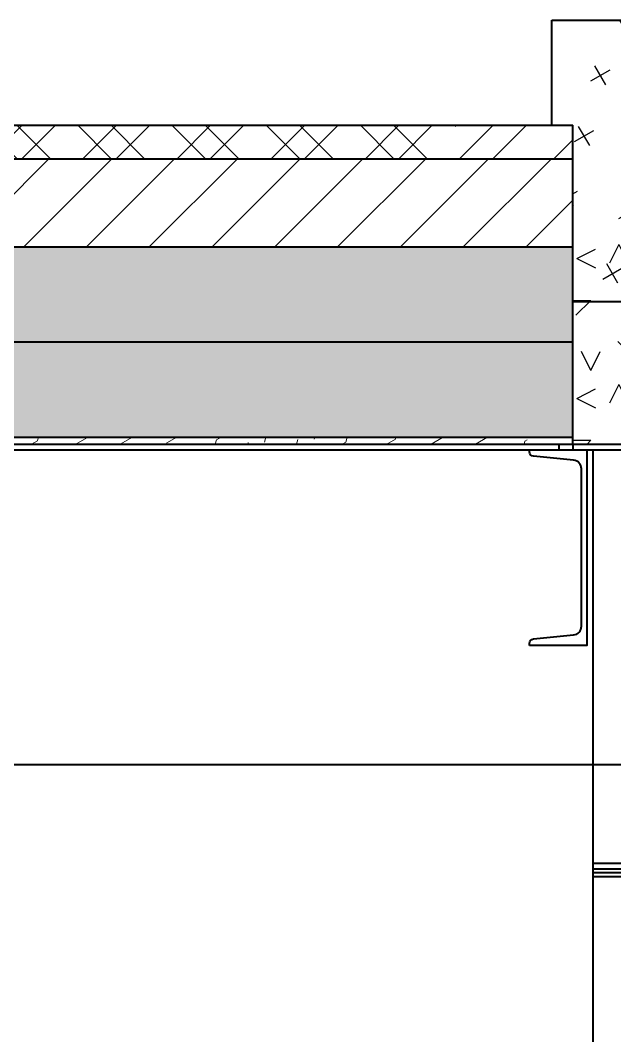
# Model space of a CAD drawing. Header units: millimetres. Extents: x 52110 to 400893, y -153728 to 31997.
# Drawn here: x 219884 to 220734, y -21382 to -19930 of the extents above; entities that cross this region are included whole.
import ezdxf

# ---------------------------------------------------------------- set-up
doc = ezdxf.new("R2010")
doc.units = ezdxf.units.MM
doc.header["$LTSCALE"] = 500
for name, color, linetype, lineweight in [('POU', 4, 'Continuous', 20), ('SHI', 7, 'Continuous', 40), ('WEN', 3, 'Continuous', 20)]:
    doc.layers.add(name, color=color, linetype=linetype, lineweight=lineweight)
doc.layers.add('X1', color=4, linetype='Continuous')

# ---------------------------------------------------------------- blocks, each defined once
blk = doc.blocks.new('A$C7A4A42F8')
at = {"layer": 'X1'}
h = blk.add_hatch(dxfattribs=at)
h.set_pattern_fill('CROSS', color=256, scale=10, angle=30, style=0)
h.set_pattern_definition([(30, (-51080.69436781865, -37468.2212042441), (23.24261314031186, 86.74261314031186), [31.75, -95.25]), (120, (-51059.00871453359, -37474.03185752916), (-86.74261314031186, 23.24261314031186), [31.7499999999999, -95.24999999999962])])
h.paths.add_polyline_path([(820.0001791788382, 2316.999928906582), (850.0001791788382, 2316.99992890664), (850.0001791783143, 2466.999928906524), (670.0001791788382, 2466.99992890664), (670.00017917878, 2166.999928906756), (640.0001791787217, 2116.999928906931), (640.0001791787217, 2064.999928906407), (820.0001791785762, 2064.999928906465)])
h.paths.add_polyline_path([(260.0001791781397, 2116.999928906931), (230.0001791781397, 2166.999928906756), (230.0001791781979, 2466.99992890648), (50.00017917866353, 2466.999928906524), (50.00017917819787, 2316.999928906582), (80.00017917819787, 2316.999928906524), (80.00017917837249, 2064.999928906407), (260.0001791781397, 2064.999928906349)])
h = blk.add_hatch(dxfattribs=at)
h.set_pattern_fill('GEOL6', color=256, scale=200, style=0, pattern_type=2)
h.set_pattern_definition([(0, (-51040.69436781865, -37331.22120424543), (200, 200), [30, -80, 30, -60]), (0, (-50970.69436781865, -37311.22120424543), (200, 200), [30, -170]), (90, (-50960.69436781865, -37251.22120424543), (-200, 200), [30, -40, 30, -100]), (90, (-51040.69436781865, -37211.22120424543), (-200, 200), [30, -170]), (45, (-50960.69436781865, -37251.22120424543), (2.220446049250313e-14, 200.000000003805), [30, -139.70562748, 30, -83.13708498000001]), (135, (-50940.69436781865, -37311.22120424543), (-200.000000003805, 2.220446049250313e-14), [30, -111.42135624, 30, -111.42135624]), (225, (-50960.69436781865, -37151.22120424543), (-4.440892098500626e-14, -200.000000003805), [30, -252.8427124]), (225, (-50900.69436781865, -37331.22120424543), (-4.440892098500626e-14, -200.000000003805), [30, -252.8427124]), (26.56505119999999, (-50920.69436781865, -37271.22120424543), (200.0000000000188, 8.001289630854558e-08), [30, -417.2135954]), (63.43494880000001, (-50900.69436781865, -37231.22120424543), (8.001289630854558e-08, 200.0000000000188), [30, -417.2135954]), (116.5650512, (-50900.69436781865, -37231.22120424543), (-8.001296292192706e-08, 200.0000000000188), [29.9999999999999, -417.2135953999983]), (153.4349488, (-51000.69436781865, -37251.22120424543), (-200.0000000000188, 8.001291851300607e-08), [30, -417.2135954]), (206.5650512, (-51000.69436781865, -37251.22120424543), (-200.0000000000188, -8.001286300185484e-08), [29.9999999999999, -417.2135953999983]), (243.4349488, (-51060.69436781865, -37251.22120424543), (-8.001284079739435e-08, -200.0000000000188), [30, -417.2135954]), (296.5650512, (-51060.69436781865, -37251.22120424543), (8.001294071746656e-08, -200.0000000000188), [30, -417.2135954]), (333.4349488, (-50920.69436781865, -37271.22120424543), (200.0000000000188, -8.001302953530853e-08), [30, -417.2135954])])
h.paths.add_polyline_path([(260.0001791781397, 2152.999928906349), (80.00017917837249, 2152.999928906407), (80.00017917860532, 1860.999928906349), (179.0001791787799, 1860.999928906407), (179.0001791787799, 1858.999928906233), (185.0001791784889, 1852.999928906465), (185.0001791784889, 1260.999928905767), (260.0001791781397, 1260.999928905767)])
h.paths.add_polyline_path([(820.0001791784889, 2152.999928906465), (640.0001791787217, 2152.999928906407), (640.0001791787217, 1260.999928905767), (715.0001791784889, 1260.999928905767), (715.0001791784889, 1551.499928905912), (715.0001791784889, 1852.999928905767), (721.0001791782561, 1858.999928905534), (721.0001791784889, 1860.999928906349), (820.0001791782561, 1860.999928906349)])
at = {"layer": 'SHI'}
for p, q in [((50.00017917866353, 2466.999928906524), (300.5001791783434, 2466.999928906465)), ((50.00017917819787, 2316.999928906582), (50.00017917866353, 2466.999928906524)), ((80.00017917860532, 1860.999928906349), (80.00017917819787, 2316.999928906524)), ((80.00017917837249, 2064.999928906407), (260.0001791781397, 2064.999928906349)), ((60.00017917860532, 1860.999928906349), (60.00017917860532, 1852.999928906465)), ((80.00017917860532, 1860.999928906349), (80.00017917854711, 1852.999928906465)), ((80.00017917860532, 1860.999928906349), (179.0001791784889, 1860.999928906407)), ((109.0001791784889, 503.9999300235868), (109.0001791785471, 1852.999928906465)), ((320.5001791782852, 1260.999928905767), (109.0001791784889, 1260.999928905767)), ((320.5001791782852, 1252.99992890568), (109.0001791784889, 1252.999928905709)), ((320.5001791782852, 1247.999928905738), (109.0001791784889, 1247.999928905709)), ((320.5001791782852, 1241.999928905767), (109.0001791784889, 1241.999928905767))]:
    blk.add_line(p, q, dxfattribs=at)
blk.add_lwpolyline([(18.00017917860532, 1572.999928906465), (18.00017917860532, 1576.073507265151, -0.385313586122246), (23.67330574878724, 1582.342241563507), (81.24397566646803, 1588.099308555269, 0.3853135861187229), (92.50017917872174, 1600.537273432848), (92.50017917872174, 1825.462584380082, 0.3853135861216361), (81.24397566646803, 1837.900549257662), (23.67330574878724, 1843.657616249424, -0.3853135861209438), (18.00017917860532, 1849.926350547779), (18.00017917860532, 1852.999928906465), (100.0001791787217, 1852.999928906465), (100.0001791787217, 1572.999928906465)], format="xyb", close=True, dxfattribs=at)

msp = doc.modelspace()

# ---------------------------------------------------------------- hatches: boundary and pattern name
at = {"layer": 'POU'}
h = msp.add_hatch(dxfattribs=at)
h.set_pattern_fill('STEEL', color=256, scale=30, angle=90, style=0)
h.set_pattern_definition([(135, (32984.13526495086, -89527.40226624561), (-67.35192090801866, -67.35192090801864), []), (135, (32936.51026495086, -89527.40226624561), (-67.35192090801866, -67.35192090801864), [])])
h.paths.add_polyline_path([(213933.6372798813, -20128.44465978352), (213933.6372798813, -20080.4446597835), (213913.6372798814, -20080.44465978351), (213913.6372798814, -20128.44465978352)])
h.paths.add_polyline_path([(213753.6372798812, -20080.44465978352), (213753.637279881, -20128.44465978352), (213773.6372798812, -20128.44465978352), (213773.6372798813, -20080.44465978351)])
h.paths.add_polyline_path([(213673.6372798815, -20128.44465978352), (213673.6372798815, -20080.44465978351), (212943.6372798809, -20080.44465978353), (212943.6372798809, -20128.44465978352)])
h.paths.add_polyline_path([(216383.6372798776, -20128.44465978347), (216383.6372798775, -20080.44465978348), (216363.6372798773, -20080.44465978348), (216363.6372798773, -20128.44465978347)])
h.paths.add_polyline_path([(219513.6372798809, -20080.44465978342), (219513.6372798809, -20128.44465978344), (220506.6372798809, -20128.44465978342), (220506.6372798809, -20080.44465978341)])
h.paths.add_polyline_path([(219413.6372798812, -20080.44465978343), (219413.6372798812, -20128.44465978345), (219433.6372798813, -20128.44465978344), (219433.6372798813, -20080.44465978341)])
h.paths.add_polyline_path([(219253.637279881, -20080.44465978344), (219253.637279881, -20128.44465978344), (219273.6372798809, -20128.44465978344), (219273.6372798809, -20080.44465978343)])
h.paths.add_polyline_path([(218013.6372798815, -20080.44465978345), (218013.6372798814, -20128.44465978346), (219173.6372798812, -20128.44465978344), (219173.6372798812, -20080.44465978344)])
h.paths.add_polyline_path([(217273.6372798809, -20128.44465978349), (217273.6372798808, -20080.44465978346), (216463.6372798771, -20080.44465978347), (216463.6372798771, -20128.44465978348)])
h.paths.add_polyline_path([(215413.6372798815, -20080.44465978349), (215413.6372798814, -20128.44465978348), (216123.6372798773, -20128.44465978347), (216123.6372798773, -20080.44465978348)])
h.paths.add_polyline_path([(214673.6372798809, -20128.4446597835), (214673.6372798808, -20080.4446597835), (214013.6372798812, -20080.44465978351), (214013.6372798812, -20128.44465978352)])
h = msp.add_hatch(dxfattribs=at)
h.set_pattern_fill('STEEL', color=256, scale=30, angle=90, style=0)
h.set_pattern_definition([(45.00000000000234, (405703.139294814, -89527.40226623804), (67.3519209080214, -67.3519209080159), []), (45.00000000000234, (405750.764294814, -89527.40226623804), (67.3519209080214, -67.3519209080159), [])])
h.paths.add_polyline_path([(219513.6372798809, -20080.44465978344), (219513.6372798809, -20128.44465978343), (220673.6372798808, -20128.44465978339), (220673.6372798808, -20080.44465978341)])
h.paths.add_polyline_path([(219413.6372798812, -20080.44465978344), (219413.6372798811, -20128.44465978342), (219433.6372798813, -20128.44465978342), (219433.6372798813, -20080.44465978344)])
h.paths.add_polyline_path([(219253.637279881, -20080.44465978345), (219253.637279881, -20128.44465978344), (219273.6372798809, -20128.44465978344), (219273.6372798809, -20080.44465978344)])
h.paths.add_polyline_path([(219173.6372798812, -20128.44465978344), (219173.6372798812, -20080.44465978345), (218180.6372798811, -20080.44465978346), (218180.6372798811, -20128.44465978347)])
h.paths.add_polyline_path([(222223.637279885, -20128.44465978333), (222223.637279885, -20080.44465978334), (221413.6372798814, -20080.44465978338), (221413.6372798813, -20128.44465978338)])
h.paths.add_polyline_path([(222323.6372798849, -20128.44465978333), (222323.6372798849, -20080.44465978333), (222303.6372798846, -20080.44465978333), (222303.6372798846, -20128.44465978333)])
h.paths.add_polyline_path([(223273.6372798808, -20128.44465978333), (223273.6372798808, -20080.44465978334), (222563.6372798848, -20080.44465978334), (222563.6372798848, -20128.44465978334)])
h.paths.add_polyline_path([(225013.6372798808, -20080.44465978328), (225013.6372798808, -20128.44465978326), (225743.6372798812, -20128.44465978325), (225743.6372798812, -20080.44465978327)])
h.paths.add_polyline_path([(224753.6372798809, -20080.4446597833), (224753.6372798809, -20128.44465978328), (224933.6372798813, -20128.44465978327), (224933.6372798812, -20080.44465978329)])
h.paths.add_polyline_path([(224673.637279881, -20128.44465978328), (224673.637279881, -20080.4446597833), (223863.6372798814, -20080.44465978332), (223863.6372798814, -20128.4446597833)])
h = msp.add_hatch(dxfattribs=at)
h.set_pattern_fill('ANSI31', color=256, scale=20, style=0)
h.set_pattern_definition([(45, (32984.13526495086, -89517.40226624561), (-44.90128060534576, 44.90128060534577), [])])
h.paths.add_polyline_path([(213673.6372798814, -20254.4446597835), (213673.6372798815, -20128.44465978352), (212943.6372798809, -20128.44465978352), (212943.6372798809, -20254.44465978353)])
h.paths.add_polyline_path([(213753.637279881, -20128.44465978352), (213753.637279881, -20254.44465978349), (213773.6372798813, -20254.44465978349), (213773.6372798813, -20128.44465978352)])
h.paths.add_polyline_path([(216383.6372798776, -20254.44465978338), (216383.6372798776, -20128.44465978349), (216363.6372798773, -20128.4446597835), (216363.6372798773, -20254.44465978338)])
h.paths.add_polyline_path([(216223.6372798772, -20254.4446597834), (216223.6372798771, -20128.44465978349), (216203.6372798771, -20128.44465978349), (216203.6372798772, -20254.4446597834)])
h.paths.add_polyline_path([(219513.6372798809, -20128.44465978346), (219513.6372798809, -20254.44465978324), (220673.6372798809, -20254.4446597832), (220673.6372798808, -20128.44465978346)])
h.paths.add_polyline_path([(219413.637279881, -20128.44465978347), (219413.6372798811, -20254.44465978325), (219433.6372798815, -20254.44465978325), (219433.6372798813, -20128.44465978347)])
h.paths.add_polyline_path([(219253.637279881, -20128.44465978349), (219253.637279881, -20254.44465978326), (219273.6372798809, -20254.44465978325), (219273.6372798809, -20128.44465978348)])
h.paths.add_polyline_path([(222483.637279885, -20254.44465978317), (222483.6372798849, -20128.44465978343), (222463.637279885, -20128.44465978343), (222463.6372798849, -20254.44465978317)])
h.paths.add_polyline_path([(222303.6372798845, -20254.44465978317), (222303.6372798845, -20216.44465978421), (222223.637279885, -20216.44465978416), (222223.637279885, -20128.44465978343), (221413.6372798814, -20128.44465978345), (221413.6372798812, -20254.44465978319)])
h.paths.add_polyline_path([(223273.6372798809, -20254.44465978316), (223273.6372798808, -20128.44465978341), (222563.6372798848, -20128.44465978344), (222563.6372798848, -20254.44465978317)])
h.paths.add_polyline_path([(224673.637279881, -20216.44465978299), (224673.637279881, -20128.44465978343), (224013.6372798814, -20128.44465978343), (224013.6372798812, -20254.44465978315), (225743.6372798812, -20254.44465978314), (225743.6372798809, -20128.44465978341), (225013.6372798808, -20128.44465978341), (225013.6372798808, -20216.44465978304), (224933.6372798814, -20216.44465978309), (224933.6372798813, -20128.44465978341), (224753.6372798809, -20128.44465978341), (224753.6372798809, -20216.44465978316)])
h.paths.add_polyline_path([(218013.6372798813, -20128.44465978348), (218013.6372798813, -20254.44465978331), (219173.6372798812, -20254.44465978325), (219173.6372798812, -20128.44465978349)])
h.paths.add_polyline_path([(217273.637279881, -20254.44465978334), (217273.6372798809, -20128.44465978349), (216463.6372798771, -20128.44465978349), (216463.6372798771, -20254.44465978339)])
h.paths.add_polyline_path([(213933.6372798814, -20254.44465978349), (213933.6372798813, -20128.44465978351), (213913.6372798814, -20128.4446597835), (213913.6372798814, -20254.44465978349)])
h.paths.add_polyline_path([(215413.6372798814, -20128.4446597835), (215413.6372798813, -20254.44465978342), (216123.6372798773, -20254.44465978339), (216123.6372798773, -20128.44465978349)])
h.paths.add_polyline_path([(214673.637279881, -20254.44465978346), (214673.6372798809, -20128.4446597835), (214013.6372798812, -20128.4446597835), (214013.6372798812, -20254.44465978349)])
h = msp.add_hatch(dxfattribs=at)
h.set_pattern_fill('ANSI33', color=256, scale=20, angle=90, style=0)
h.set_pattern_definition([(135, (32984.13526495086, -89517.40226624561), (-89.80256121069154, -89.80256121069152), []), (135, (32984.13526495086, -89427.59966624562), (-89.80256121069154, -89.80256121069152), [63.5, -31.75])])
h.paths.add_polyline_path([(213823.0461318945, -20390.44465978344), (213823.0461318945, -20354.44465978269), (213811.8694013873, -20354.44465978269), (213805.08653398, -20390.44465978344)])
h.paths.add_polyline_path([(213673.6372798814, -20390.44465978345), (213673.6372798814, -20254.44465978351), (212943.6372798809, -20254.44465978353), (212943.6372798809, -20390.44465978347)])
h.paths.add_polyline_path([(213913.6372798813, -20254.44465978352), (213913.6372798813, -20390.44465978345), (213948.7229941672, -20390.44465978344), (213936.6372798814, -20354.44465978271), (213933.6372798813, -20354.4446597827), (213933.6372798813, -20254.44465978352)])
h.paths.add_polyline_path([(216363.6372798773, -20254.44465978349), (216363.6372798773, -20390.4446597834), (216383.6372798777, -20390.4446597834), (216383.6372798776, -20254.4446597835)])
h.paths.add_polyline_path([(216332.1880257783, -20390.44465978339), (216325.4051583712, -20354.44465978409), (216314.228427864, -20354.44465978408), (216314.228427864, -20390.4446597834)])
h.paths.add_polyline_path([(216223.6372798771, -20390.4446597834), (216223.6372798771, -20254.4446597835), (216203.6372798771, -20254.4446597835), (216203.6372798772, -20354.44465978408), (216200.6372798771, -20354.44465978408), (216188.5515655917, -20390.4446597834)])
h.paths.add_polyline_path([(219513.6372798809, -20254.44465978347), (219513.6372798809, -20390.44465978331), (220673.637279881, -20390.44465978328), (220673.6372798809, -20254.44465978346)])
h.paths.add_polyline_path([(219253.637279881, -20254.44465978349), (219253.637279881, -20354.44465978356), (219250.637279881, -20354.44465978355), (219238.5515655953, -20390.44465978332), (219273.6372798809, -20390.44465978331), (219273.6372798809, -20254.44465978349)])
h.paths.add_polyline_path([(219382.1880257821, -20390.44465978332), (219375.405158375, -20354.44465978355), (219364.2284278679, -20354.44465978355), (219364.2284278679, -20390.44465978331)])
h.paths.add_polyline_path([(222223.6372798849, -20390.44465978322), (222223.637279885, -20254.44465978345), (221413.6372798812, -20254.44465978346), (221413.637279881, -20390.44465978324)])
h.paths.add_polyline_path([(222463.637279885, -20254.44465978345), (222463.6372798849, -20390.4446597832), (222498.7229941703, -20390.4446597832), (222486.637279885, -20354.44465978445), (222483.6372798849, -20354.44465978445), (222483.6372798849, -20254.44465978344)])
h.paths.add_polyline_path([(222323.6372798848, -20390.44465978321), (222323.6372798849, -20254.44465978344), (222303.6372798845, -20254.44465978345), (222303.6372798844, -20390.44465978321)])
h.paths.add_polyline_path([(222361.869401391, -20354.44465978445), (222355.0865339839, -20390.44465978322), (222373.0461318981, -20390.44465978321), (222373.0461318981, -20354.44465978445)])
h.paths.add_polyline_path([(223273.6372798811, -20390.4446597832), (223273.6372798809, -20254.44465978344), (222563.6372798848, -20254.44465978345), (222563.6372798848, -20390.44465978321)])
h.paths.add_polyline_path([(225013.6372798808, -20254.44465978341), (225013.6372798809, -20390.44465978317), (225743.6372798812, -20390.44465978315), (225743.6372798809, -20254.44465978342)])
h.paths.add_polyline_path([(224673.637279881, -20390.44465978318), (224673.637279881, -20254.44465978343), (224013.6372798812, -20254.44465978343), (224013.637279881, -20390.44465978318)])
h.paths.add_polyline_path([(224753.6372798809, -20254.44465978341), (224753.6372798809, -20354.44465978333), (224750.6372798809, -20354.44465978333), (224738.5515655952, -20390.44465978318), (224933.6372798814, -20390.44465978317), (224933.6372798813, -20254.44465978341)])
h.paths.add_polyline_path([(218013.6372798813, -20254.44465978349), (218013.6372798812, -20390.44465978336), (219173.6372798812, -20390.44465978332), (219173.6372798812, -20254.44465978349)])
h.paths.add_polyline_path([(217273.6372798812, -20390.44465978336), (217273.637279881, -20254.4446597835), (216463.6372798771, -20254.4446597835), (216463.6372798771, -20390.4446597834)])
h.paths.add_polyline_path([(215413.6372798812, -20254.44465978351), (215413.6372798811, -20390.44465978341), (216123.6372798773, -20390.4446597834), (216123.6372798773, -20254.4446597835)])
h.paths.add_polyline_path([(214853.6372798809, -20390.44465978343), (214853.6372798809, -20332.44465977943), (214673.637279881, -20332.44465977934), (214673.637279881, -20254.44465978352), (214013.6372798812, -20254.44465978352), (214013.6372798812, -20390.44465978345)])
h = msp.add_hatch(dxfattribs=at)
h.set_pattern_fill('ANSI33', color=256, scale=20, style=0)
h.set_pattern_definition([(135.0000000000024, (405703.139294814, -89517.40226623804), (89.80256121068787, 89.80256121069519), []), (135.0000000000024, (405613.336694814, -89517.40226623804), (89.80256121068787, 89.80256121069519), [63.5, -31.75])])
h.paths.add_polyline_path([(213785.4915836926, -20514.44465978269), (213790.5581192112, -20514.44465978268), (213790.5581192112, -20494.44465978251), (213809.3864407615, -20390.4446597835), (213805.08653398, -20390.4446597835), (213785.4915836926, -20494.44465978262)])
h.paths.add_polyline_path([(213843.8416725982, -20464.44465978267), (213843.8416725982, -20439.44465978271), (213843.6372798812, -20439.4446597827), (213843.6372798813, -20464.44465978269)])
h.paths.add_polyline_path([(213887.4914542582, -20464.4446597827), (213885.0488226131, -20464.4446597827), (213879.8526701904, -20467.4446597827), (213879.8526701904, -20483.74465978269), (213885.0488226131, -20486.74465978269), (213888.6372798813, -20486.74465978268), (213888.6372798813, -20512.84465978267), (213890.2372798813, -20514.44465978271), (213900.6372798813, -20514.4446597827), (213900.6372798813, -20512.84465978272), (213912.6372798813, -20512.84465978272), (213912.6372798813, -20486.74465978269), (213916.2257371494, -20486.74465978268), (213921.4218895721, -20483.74465978268), (213921.4218895721, -20467.44465978269), (213916.2257371494, -20464.4446597827), (213943.7831055042, -20464.44465978271), (213943.7831055042, -20439.44465978273), (213913.6372798813, -20439.44465978271), (213913.6372798814, -20414.44465978272), (213921.4218895721, -20414.44465978271), (213921.4218895721, -20402.44465978272), (213916.2257371494, -20399.44465978271), (213885.0488226132, -20399.44465978271), (213879.8526701904, -20402.44465978268), (213879.8526701904, -20414.4446597827), (213888.6372798813, -20414.44465978271), (213888.6372798813, -20439.44465978272), (213887.4914542582, -20439.44465978271)])
edge = h.paths.add_edge_path()
edge.add_arc((216413.6372798772, -20483.94465978407), 19.49999999999882, 57.79577249590269, 90)
edge.add_line((216413.6372798772, -20464.44465978408), (216413.6372798772, -20486.74465978406))
edge.add_arc((216413.6372798772, -20467.24465978407), 19.49999999999882, 269.9999999999999, 302.2042275040973)
edge.add_line((216424.0295847227, -20483.74465978404), (216424.0295847227, -20467.4446597841))
h.paths.add_polyline_path([(216351.7829760659, -20494.44465978413), (216332.1880257783, -20390.44465978346), (216327.8881189968, -20390.44465978346), (216346.7164405473, -20494.44465978391), (216346.7164405473, -20514.44465978408), (216351.7829760659, -20514.44465978408)])
h.paths.add_polyline_path([(216363.6372798773, -20390.44465978346), (216363.6372798773, -20526.44465978356), (216373.7611018962, -20526.44465978355), (216376.9764922052, -20514.44465978408), (216425.6372798772, -20514.44465978408), (216425.6372798772, -20486.74465978406), (216429.2257371454, -20486.74465978406), (216434.4218895681, -20483.74465978406), (216434.4218895681, -20467.44465978408), (216429.2257371454, -20464.44465978408), (216443.6372798772, -20464.44465978408), (216443.6372798772, -20439.44465978408), (216425.6372798772, -20439.44465978407), (216425.6372798772, -20414.44465978408), (216434.4218895681, -20414.44465978408), (216434.4218895681, -20402.44465978407), (216429.2257371454, -20399.44465978408), (216398.0488226092, -20399.44465978408), (216392.8526701864, -20402.44465978407), (216392.8526701864, -20414.44465978408), (216401.6372798772, -20414.44465978408), (216401.6372798772, -20439.44465978408), (216383.6372798777, -20439.44465978408), (216383.6372798777, -20390.44465978346)])
h.paths.add_polyline_path([(222450.6372798849, -20486.74465978445), (222462.6372798849, -20486.74465978444), (222462.6372798849, -20512.84465978447), (222450.6372798849, -20512.84465978448)])
h.paths.add_polyline_path([(222285.6372798849, -20512.84465978448), (222273.6372798849, -20512.84465978448), (222273.6372798849, -20486.74465978444), (222285.6372798849, -20486.74465978444)])
edge = h.paths.add_edge_path()
edge.add_arc((222256.0164002458, -20473.96491859352), 9.734786514606276, 42.05082845104229, 77.94917154972534)
edge.add_line((222258.0488226167, -20464.44465978448), (222252.852670194, -20467.44465978443))
edge.add_line((222252.852670194, -20467.44465978443), (222252.852670194, -20483.74465978444))
edge.add_line((222252.852670194, -20483.74465978444), (222258.0488226168, -20486.74465978448))
edge.add_arc((222256.0164002457, -20477.22440097546), 9.734786514606267, 282.0508284509805, 317.949171549295)
edge.add_line((222263.2449750395, -20483.74465978447), (222263.2449750395, -20467.44465978446))
h.paths.add_polyline_path([(222437.4914542618, -20439.44465978445), (222437.4914542618, -20464.44465978446), (222393.8416726018, -20464.44465978445), (222393.8416726018, -20439.44465978446)])
h.paths.add_polyline_path([(222303.6372798844, -20439.44465978445), (222323.6372798849, -20439.44465978445), (222323.6372798849, -20390.44465978341), (222303.6372798844, -20390.44465978341)])
h.paths.add_polyline_path([(222340.5581192149, -20514.44465978446), (222340.5581192148, -20494.44465978437), (222359.3864407655, -20390.44465978341), (222355.0865339839, -20390.44465978341), (222335.4915836963, -20494.4446597842), (222335.4915836963, -20514.44465978445)])
edge = h.paths.add_edge_path()
edge.add_arc((222433.0164002458, -20473.96491859352), 9.734786514606276, 42.05082845104229, 77.94917154972534)
edge.add_line((222435.0488226167, -20464.44465978448), (222429.852670194, -20467.44465978445))
edge.add_line((222429.852670194, -20467.44465978445), (222429.852670194, -20483.74465978444))
edge.add_line((222429.852670194, -20483.74465978444), (222435.0488226168, -20486.74465978448))
edge.add_arc((222433.0164002457, -20477.22440097546), 9.734786514606267, 282.0508284509805, 317.949171549295)
edge.add_line((222440.2449750395, -20483.74465978447), (222440.2449750395, -20467.44465978446))
h.paths.add_polyline_path([(222223.6372798849, -20526.4446597835), (222223.6372798849, -20390.44465978342), (221413.637279881, -20390.44465978343), (221413.6372798808, -20526.4446597835)])
h.paths.add_polyline_path([(222273.6372798849, -20512.84465978449), (222261.6372798849, -20512.84465978448), (222263.2372798849, -20514.44465978445), (222310.2980675569, -20514.44465978446), (222313.5134578658, -20526.44465978349), (222323.6372798848, -20526.4446597835), (222323.6372798849, -20464.44465978446), (222273.6372798849, -20464.44465978446), (222273.6372798849, -20439.44465978446), (222285.6372798849, -20439.44465978446), (222285.6372798849, -20414.44465978445), (222294.4218895757, -20414.44465978445), (222294.4218895757, -20402.44465978445), (222289.225737153, -20399.44465978445), (222258.0488226167, -20399.44465978445), (222252.852670194, -20402.44465978449), (222252.852670194, -20414.44465978445), (222261.6372798849, -20414.44465978445), (222261.6372798849, -20439.44465978445), (222243.6372798849, -20439.44465978445), (222243.6372798849, -20464.44465978445), (222258.0488226167, -20464.44465978445), (222252.852670194, -20467.44465978445), (222252.852670194, -20483.74465978445), (222258.0488226167, -20486.74465978444), (222273.6372798849, -20486.74465978444)])
h.paths.add_polyline_path([(222462.6372798849, -20486.74465978444), (222466.225737153, -20486.74465978445), (222471.4218895757, -20483.74465978445), (222471.4218895757, -20467.44465978443), (222466.225737153, -20464.44465978445), (222493.7831055078, -20464.44465978445), (222493.7831055078, -20439.44465978445), (222463.637279885, -20439.44465978445), (222463.637279885, -20414.44465978445), (222471.4218895757, -20414.44465978445), (222471.4218895757, -20402.44465978444), (222466.225737153, -20399.44465978445), (222463.637279885, -20399.44465978445), (222463.637279885, -20390.44465978342), (222393.6372798849, -20390.44465978342), (222393.6372798849, -20464.44465978445), (222435.0488226167, -20464.44465978445), (222429.8526701941, -20467.44465978444), (222429.852670194, -20483.74465978445), (222435.0488226167, -20486.74465978444), (222438.6372798849, -20486.74465978444), (222438.6372798849, -20512.84465978445), (222440.2372798849, -20514.44465978446), (222450.6372798849, -20514.44465978446), (222450.6372798849, -20512.84465978448), (222462.6372798849, -20512.84465978448)])
h.paths.add_polyline_path([(223273.6372798812, -20526.44465978348), (223273.637279881, -20390.44465978341), (222563.6372798848, -20390.44465978341), (222563.6372798848, -20514.44465978445), (222463.637279885, -20514.44465978452), (222463.637279885, -20526.44465978349)])
h.paths.add_polyline_path([(225013.6372798809, -20390.4446597834), (225013.6372798809, -20526.44465978345), (225743.6372798809, -20526.44465978347), (225743.6372798809, -20390.44465978338)])
h.paths.add_polyline_path([(224923.7611018998, -20526.44465978347), (224926.9764922089, -20514.44465978333), (224975.6372798809, -20514.44465978333), (224975.6372798809, -20486.74465978332), (224979.2257371491, -20486.74465978332), (224984.4218895718, -20483.74465978333), (224984.4218895718, -20467.44465978332), (224979.2257371491, -20464.44465978333), (224993.6372798809, -20464.44465978333), (224993.6372798809, -20439.44465978333), (224975.6372798809, -20439.44465978334), (224975.6372798809, -20414.44465978333), (224984.4218895718, -20414.44465978333), (224984.4218895718, -20402.44465978334), (224979.2257371491, -20399.44465978335), (224948.0488226129, -20399.44465978334), (224942.8526701902, -20402.44465978336), (224942.8526701902, -20414.44465978333), (224951.6372798809, -20414.44465978333), (224951.6372798809, -20439.44465978335), (224933.6372798815, -20439.44465978334), (224933.6372798815, -20390.4446597834), (224738.5515655951, -20390.44465978341), (224703.637279881, -20494.44465978334), (224703.637279881, -20514.44465978335), (224673.637279881, -20514.44465978333), (224673.637279881, -20390.44465978341), (224013.6372798811, -20390.4446597834), (224013.6372798808, -20526.44465978348)])
h.paths.add_polyline_path([(218013.6372798812, -20390.44465978346), (218013.637279881, -20526.44465978354), (220673.6372798812, -20526.4446597835), (220673.637279881, -20390.44465978343)])
h.paths.add_polyline_path([(217273.6372798813, -20526.44465978354), (217273.6372798812, -20390.44465978346), (216463.6372798772, -20390.44465978346), (216463.6372798772, -20526.44465978355)])
edge = h.paths.add_edge_path()
edge.add_arc((213723.6372798813, -20467.24465978267), 19.49999999999882, 237.7957724958189, 269.9999999999145)
edge.add_line((213723.6372798813, -20486.74465978267), (213723.6372798813, -20464.44465978269))
edge.add_arc((213723.6372798813, -20483.94465978268), 19.49999999999882, 90.0000000000855, 122.2042275039794)
edge.add_line((213713.2449750359, -20467.44465978268), (213713.2449750359, -20483.74465978263))
h.paths.add_polyline_path([(213711.6372798813, -20439.44465978269), (213723.6372798813, -20439.44465978269), (213723.6372798813, -20464.44465978269), (213708.0488226131, -20464.44465978269), (213702.8526701904, -20467.44465978269), (213702.8526701903, -20483.74465978265), (213708.0488226131, -20486.74465978267), (213711.6372798813, -20486.74465978267), (213711.6372798813, -20512.84465978268), (213713.2372798813, -20514.44465978268), (213673.6372798813, -20514.44465978267), (213673.6372798814, -20390.44465978349), (212943.6372798809, -20390.4446597835), (212943.6372798809, -20526.44465978359), (213773.6372798812, -20526.44465978359), (213773.6372798812, -20439.44465978269), (213735.6372798813, -20439.44465978268), (213735.6372798813, -20414.4446597827), (213744.4218895721, -20414.44465978269), (213744.4218895721, -20402.44465978269), (213739.2257371494, -20399.44465978269), (213708.0488226132, -20399.44465978269), (213702.8526701904, -20402.44465978268), (213702.8526701904, -20414.44465978268), (213711.6372798813, -20414.44465978268)])
h.paths.add_polyline_path([(213923.7611018998, -20526.4446597836), (213926.9764922091, -20514.44465978276), (213913.6372798814, -20514.44465978276), (213913.6372798814, -20526.4446597836)])
h.paths.add_polyline_path([(215413.6372798812, -20390.44465978347), (215413.637279881, -20526.44465978357), (216293.6372798773, -20526.44465978355), (216293.6372798773, -20390.44465978346), (216188.5515655917, -20390.44465978346), (216153.6372798773, -20494.44465978395), (216153.6372798773, -20514.4446597841), (216123.6372798773, -20514.44465978408), (216123.6372798773, -20390.44465978346)])
h.paths.add_polyline_path([(214673.6372798813, -20526.44465978358), (214673.6372798811, -20390.44465978348), (214013.6372798812, -20390.44465978349), (214013.6372798812, -20526.44465978358)])
h = msp.add_hatch(dxfattribs=at)
h.set_pattern_fill('FLEX', color=256, scale=5, angle=30, style=0)
h.set_pattern_definition([(30, (32984.13526495086, -89517.40226624561), (-15.875, 27.49630657015593), [31.75, -31.75]), (74.99999999999999, (33011.63157152102, -89501.52726624561), (-15.87500685704576, 27.49631844690758), [7.9375, -29.0263, 7.9375, -44.90130000000001])])
h.paths.add_polyline_path([(219518.6370709686, -20526.44465978353), (219430.6372798793, -20526.44465978356), (219430.6372798793, -20536.44465978353), (219518.6370709686, -20536.44465978353)])
h.paths.add_polyline_path([(220488.6372798824, -20526.44465978347), (219518.6370709686, -20526.44465978353), (219518.6370709686, -20536.44465978353), (220488.6372798823, -20536.4446597835)])
h.paths.add_polyline_path([(220608.6372798819, -20526.44465978347), (220488.6372798823, -20526.44465978347), (220488.6372798823, -20536.44465978347), (220608.6372798819, -20536.44465978347)])

# ---------------------------------------------------------------- linework, layer by layer
at = {"layer": 'SHI'}
for p, q in [((219513.6372798809, -20080.44465978347), (220673.6372798808, -20080.44465978346)), ((219513.6372798809, -20128.44465978346), (220673.6372798808, -20128.44465978346)), ((219513.6372798809, -20254.44465978347), (220673.6372798809, -20254.44465978346)), ((218013.6372798812, -20390.44465978345), (220673.637279881, -20390.44465978343)), ((218013.637279881, -20526.44465978354), (220673.6372798812, -20526.44465978352)), ((212123.6372798809, -20544.45163855386), (226563.637279881, -20544.45163855377)), ((218013.637279881, -20536.44465978354), (220673.6372798812, -20536.44465978353)), ((212123.6372798809, -20994.45163855361), (226563.6372798811, -20994.45163855361))]:
    msp.add_line(p, q, dxfattribs=at)

# ---------------------------------------------------------------- block references
at = {"layer": 'WEN'}
msp.add_blockref('A$C7A4A42F8', (220593.6371007026, -22397.44458868635), dxfattribs=at)

doc.saveas('drawing.dxf')
